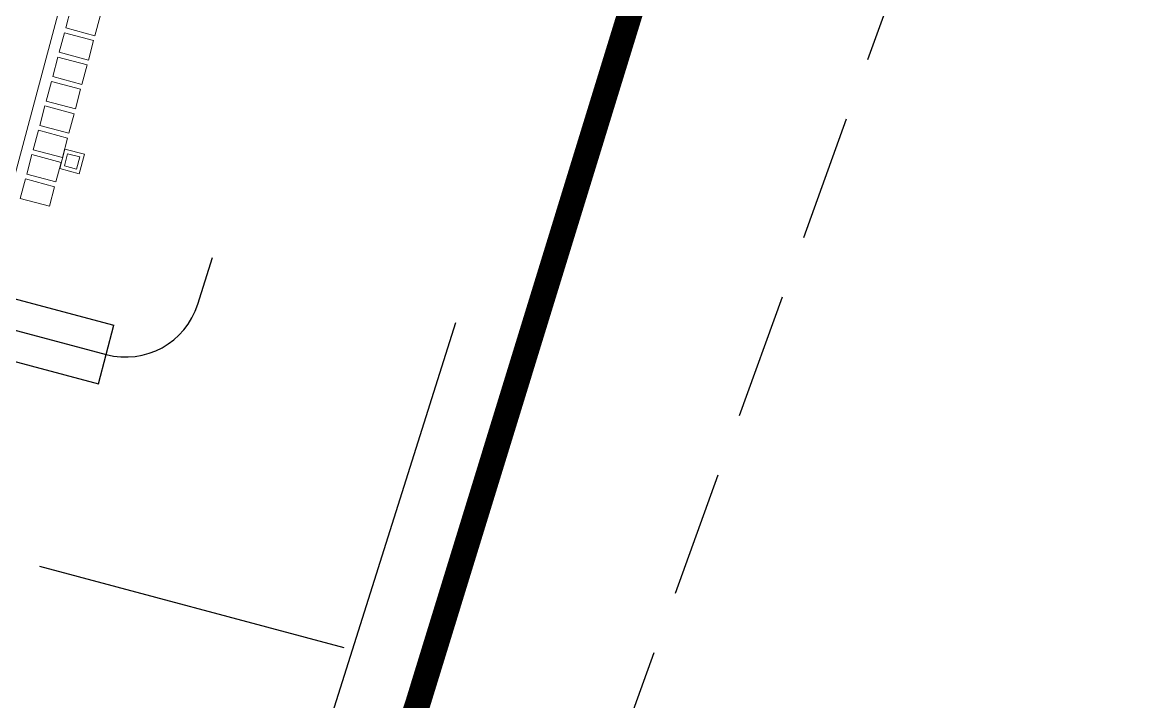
# Model space of a CAD drawing. Header units: metres. Extents: x 689715 to 690980, y 1005284 to 1006835.
# Drawn here: x 690903.16 to 690925.18, y 1005618.75 to 1005632.22 of the extents above; entities that cross this region are included whole.
import ezdxf

# ---------------------------------------------------------------- set-up
doc = ezdxf.new("R2010")
doc.units = ezdxf.units.M
for name, pattern in [('CENTER', [2, 1.25, -0.25, 0.25, -0.25]), ('DASHED2', [0.375, 0.25, -0.125]), ('HIDDEN', [0.375, 0.25, -0.125]), ('PHANTOM', [2.5, 1.25, -0.25, 0.25, -0.25, 0.25, -0.25])]:
    doc.linetypes.add(name, pattern=pattern)
for name, color, linetype in [('0_NUMERO DE LOTE FASE V', 3, 'Continuous'), ('C-CALLE-ACERA', 8, 'Continuous'), ('C-LOTE-LINEA', 230, 'Continuous'), ('CALLES-CENTRO', 2, 'CENTER'), ('G-Poligono efectivo', 40, 'Continuous'), ('POLIGONO EFECTIVO FIII', 6, 'Continuous')]:
    doc.layers.add(name, color=color, linetype=linetype)
doc.layers.add('Modelos genéricos', color=7, linetype='Continuous', lineweight=13)
doc.layers.add('Suelos', color=7, linetype='Continuous', lineweight=9)

# ---------------------------------------------------------------- blocks, each defined once
blk = doc.blocks.new('MOLDURA COLUMNA - 0_40x_40-1533038-PLANO CLAVE _8 CASAS EN HILERA_ - Dependent 1')
at = {"layer": 'Modelos genéricos', "color": 253}
for p, q in [((0.2, 0.2), (-0.2, 0.2)), ((-0.2, 0.2), (-0.2, -0.2)), ((-0.125, -0.125), (-0.125, 0.125)), ((-0.125, 0.125), (0.125, 0.125)), ((0.125, 0.125), (0.125, -0.125)), ((0.2, -0.2), (0.2, 0.2)), ((-0.2, -0.2), (0.2, -0.2)), ((0.125, -0.125), (-0.125, -0.125))]:
    blk.add_line(p, q, dxfattribs=at)
blk = doc.blocks.new('C TRANSFORMADA A B')
at = {"layer": 'Suelos', "color": 9}
for p, q in [((287.494, -13.28), (287.094, -13.28)), ((287.494, -13.88), (287.494, -13.28)), ((287.994, -13.28), (287.594, -13.28)), ((287.594, -13.28), (287.594, -13.88)), ((287.994, -13.88), (287.994, -13.28)), ((288.494, -13.28), (288.094, -13.28)), ((288.094, -13.28), (288.094, -13.88)), ((288.494, -13.88), (288.494, -13.28)), ((288.994, -13.28), (288.594, -13.28)), ((288.594, -13.28), (288.594, -13.88)), ((288.994, -13.88), (288.994, -13.28)), ((289.494, -13.28), (289.094, -13.28)), ((289.094, -13.28), (289.094, -13.88)), ((289.494, -13.88), (289.494, -13.28)), ((289.994, -13.28), (289.594, -13.28)), ((289.594, -13.28), (289.594, -13.88)), ((289.994, -13.88), (289.994, -13.28)), ((290.494, -13.28), (290.094, -13.28)), ((290.094, -13.28), (290.094, -13.88)), ((290.494, -13.88), (290.494, -13.28)), ((290.994, -13.28), (290.594, -13.28)), ((290.594, -13.28), (290.594, -13.88)), ((290.994, -13.88), (290.994, -13.28)), ((287.094, -13.88), (287.494, -13.88)), ((287.594, -13.88), (287.994, -13.88)), ((288.094, -13.88), (288.494, -13.88)), ((288.594, -13.88), (288.994, -13.88)), ((289.094, -13.88), (289.494, -13.88)), ((289.594, -13.88), (289.994, -13.88)), ((290.094, -13.88), (290.494, -13.88)), ((290.594, -13.88), (290.994, -13.88)), ((291.144, -14.1), (286.994, -14.1))]:
    blk.add_line(p, q, dxfattribs=at)
at = {"color": 254, "lineweight": 13, "rotation": 90.00000000000001}
blk.add_blockref('MOLDURA COLUMNA - 0_40x_40-1533038-PLANO CLAVE _8 CASAS EN HILERA_ - Dependent 1', (290.019, -13.075), dxfattribs=at)
blk = doc.blocks.new('CASTILLA 7 NUEVA')
at = {"rotation": 269.9999998879757}
blk.add_blockref('C TRANSFORMADA A B', (323.267, 260.296), dxfattribs=at)

msp = doc.modelspace()

# ---------------------------------------------------------------- linework, layer by layer
at = {"color": 250, "linetype": 'HIDDEN', "ltscale": 10, "flags": 128}
msp.add_lwpolyline([(690811.178, 1005361.801), (690823.117, 1005378.08), (690834.015, 1005392.807), (690843.393, 1005407.643), (690854.468, 1005426.394), (690862.476, 1005442.211), (690870.239, 1005459.749), (690879.545, 1005480.226), (690886.781, 1005498.957), (690893.023, 1005517.882), (690899.796, 1005538.585), (690905.469, 1005556.647), (690912.742, 1005578.333), (690919.196, 1005599.009), (690924.459, 1005614.157), (690929.944, 1005632.488), (690935.072, 1005649.38), (690940.953, 1005666.374), (690947.26, 1005690.304), (690951.723, 1005709.533), (690956.49, 1005729.174), (690959.783, 1005746.656), (690960.052, 1005770.038), (690959.73, 1005789.263), (690955.643, 1005807.73), (690950.581, 1005823.714), (690946.895, 1005840.902), (690945.544, 1005859.462), (690947.309, 1005880.373), (690952.105, 1005903.844), (690955, 1005919.123), (690958.788, 1005939.567), (690961.048, 1005966.036), (690956.935, 1005984.927), (690948.988, 1005998.643), (690930.22, 1006012.603), (690928.382, 1006006.292), (690941.837, 1005994.785), (690948.112, 1005982.912), (690951.098, 1005967.002), (690951.679, 1005941.084), (690949.388, 1005925.647), (690945.585, 1005905.361), (690941.646, 1005881.14), (690939.672, 1005860.452), (690940.819, 1005840.522), (690944.777, 1005821.408), (690949.537, 1005807.274), (690953.15, 1005789.302), (690953.57, 1005769.771), (690952.017, 1005748.083), (690950.026, 1005730.484), (690946.069, 1005711.655), (690940.803, 1005688.484), (690935, 1005668.617), (690924.653, 1005647.839), (690921.334, 1005635.354), (690914.792, 1005617.211), (690910.061, 1005602.395), (690902.105, 1005579.096), (690896.098, 1005560.471), (690889.709, 1005539.989), (690884.303, 1005521.45), (690876.961, 1005501.796), (690869.584, 1005484.525), (690860.691, 1005464.006), (690853.719, 1005447.581), (690844.941, 1005430.342), (690835.247, 1005412.493), (690825.2, 1005396.495), (690816.386, 1005383.549), (690803.767, 1005367.803)], close=True, dxfattribs=at)
at = {"layer": 'C-CALLE-ACERA', "linetype": 'Continuous', "ltscale": 5}
for p, q in [((690800.106, 1005654.187), (690904.985, 1005626.214)), ((690799.797, 1005653.028), (690904.675, 1005625.055))]:
    msp.add_line(p, q, dxfattribs=at)
at = {"layer": 'C-CALLE-ACERA', "linetype": 'Continuous', "ltscale": 5, "flags": 128}
msp.add_lwpolyline([(690799.951, 1005653.607), (690904.83, 1005625.635, 0.401015), (690906.647, 1005626.632), (690906.939, 1005627.556)], format="xyb", dxfattribs=at)
for points in [[(690904.675, 1005625.055), (690904.985, 1005626.214)], [(690907.67, 1005613.286), (690911.77, 1005626.268)]]:
    msp.add_lwpolyline(points, dxfattribs=at)
at = {"layer": 'C-LOTE-LINEA', "linetype": 'DASHED2', "ltscale": 10}
msp.add_lwpolyline([(690527.163, 1005762.552, 0.06097), (690620.713, 1005724.923), (690640.696, 1005719.593, 0.14235), (690757.867, 1005722.189), (690845.667, 1005749.826, -0.092088), (690914.556, 1005758.224), (690939.615, 1005756.659, -0.432046), (690945.196, 1005749.935), (690944.607, 1005745.162), (690942.901, 1005731.346), (690930.48, 1005684.672), (690925.166, 1005664.705), (690911.019, 1005618.732), (690882.38, 1005530.82), (690879.935, 1005523.811), (690874.414, 1005511.208), (690854.384, 1005461.893)], format="xyb", dxfattribs=at)
at = {"layer": 'CALLES-CENTRO', "linetype": 'CENTER', "ltscale": 5, "flags": 128}
msp.add_lwpolyline([(690661.952, 1005685.86), (690787.706, 1005652.319), (690909.72, 1005619.777)], dxfattribs=at)
at = {"layer": 'G-Poligono efectivo'}
msp.add_lwpolyline([(690764.663, 1005325.154), (690784.638, 1005349.809), (690807.43, 1005379.613), (690825.226, 1005402.827), (690837.986, 1005424.789), (690849.517, 1005447.622), (690868.312, 1005490.493), (690882.38, 1005530.82), (690911.019, 1005618.732), (690925.166, 1005664.705), (690942.901, 1005731.346), (690946.474, 1005760.286), (690946.053, 1005791.723), (690933.079, 1005831.858)], dxfattribs=at)
at = {"layer": 'POLIGONO EFECTIVO FIII', "linetype": 'Continuous', "ltscale": 10, "const_width": 0.5}
msp.add_lwpolyline([(690527.163, 1005762.552, 0.06097), (690620.713, 1005724.923), (690640.696, 1005719.593, 0.14235), (690757.867, 1005722.189), (690845.667, 1005749.826, -0.092088), (690914.556, 1005758.224), (690939.615, 1005756.659, -0.432046), (690945.196, 1005749.935), (690944.607, 1005745.162), (690942.901, 1005731.346), (690930.48, 1005684.672), (690925.166, 1005664.705), (690911.019, 1005618.732), (690882.38, 1005530.82), (690879.935, 1005523.811), (690874.414, 1005511.208), (690854.384, 1005461.893)], format="xyb", dxfattribs=at)

# ---------------------------------------------------------------- block references
at = {"layer": '0_NUMERO DE LOTE FASE V', "linetype": 'PHANTOM', "rotation": 345.0660436350147}
msp.add_blockref('CASTILLA 7 NUEVA', (690612.099, 1005738.12), dxfattribs=at)

doc.saveas('drawing.dxf')
